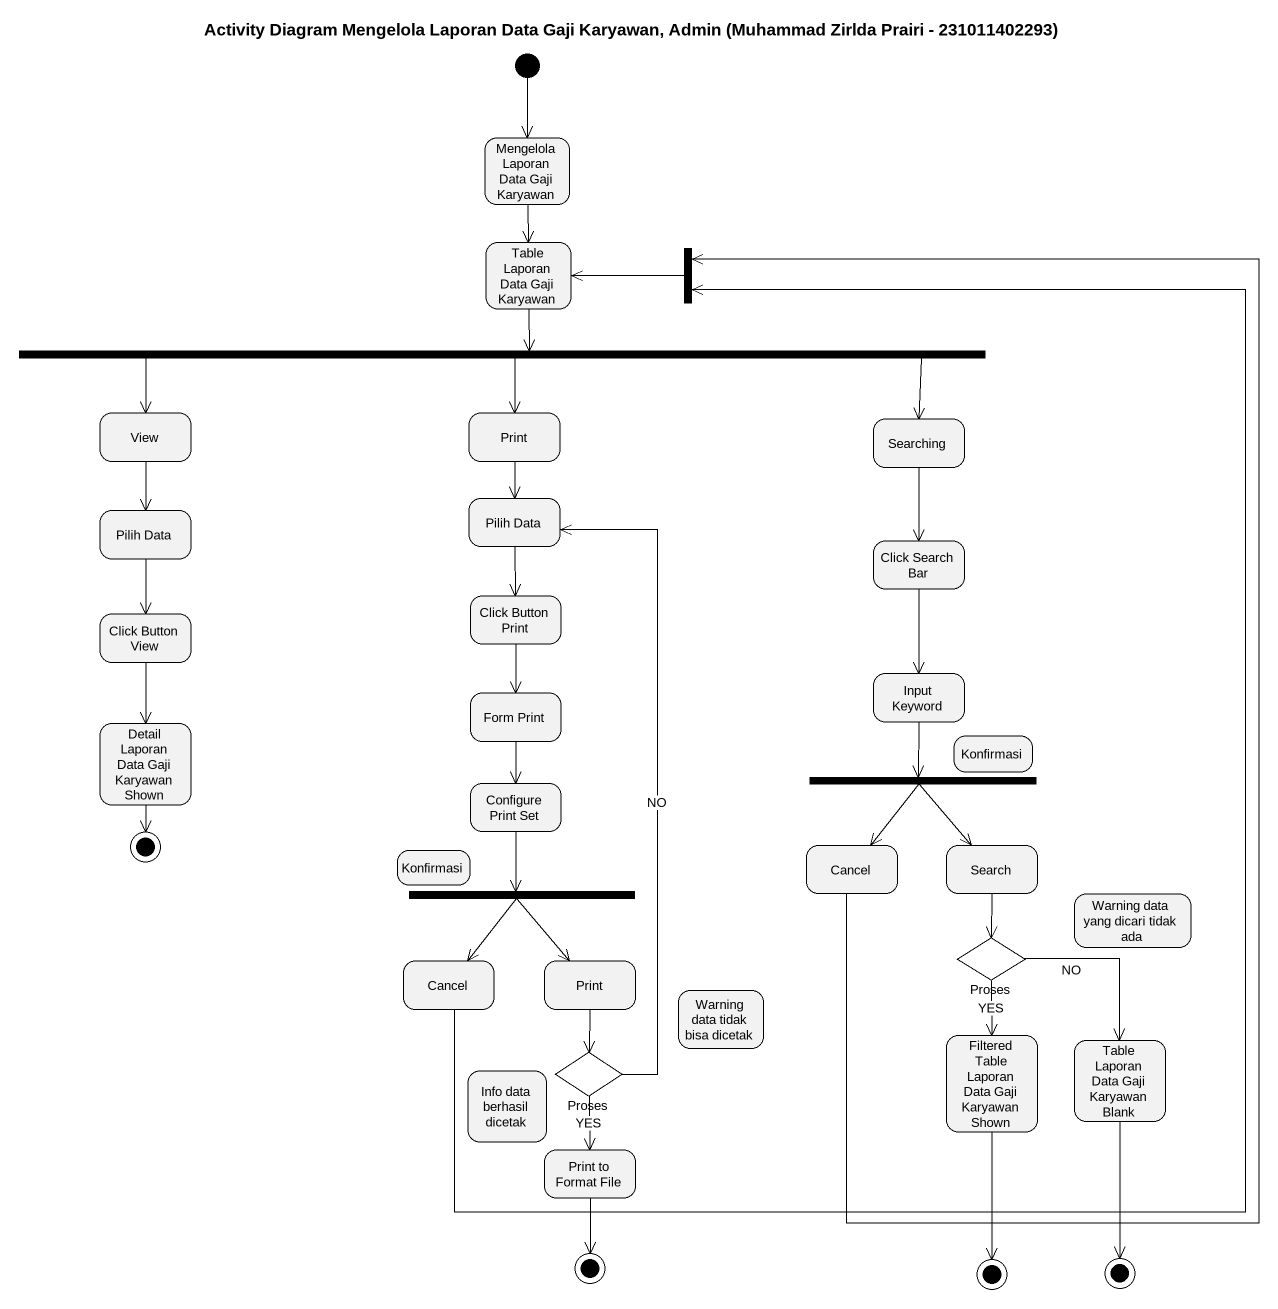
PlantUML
@startuml
title Activity Diagram Mengelola Laporan Data Gaji Karyawan, Admin (Muhammad Zirlda Prairi - 231011402293)
hide empty description
state "Mengelola Laporan Data Gaji Karyawan" as Mengelola_Laporan_Data_Gaji
state "Table Laporan Data Gaji Karyawan" as Table_Laporan_Data_Gaji
state fork1 <<join>>
state fork2 <<fork>>
state View
state Print
state Searching
state "Pilih Data" as Pilih_Data
state "Pilih Data" as Pilih_Data_2
state "Click Search Bar" as Click_Search_Bar
state "Click Button Print" as Click_Button_Print
state "Click Button View" as Click_Button_View
state "Form Print" as Form_Print
state "Input Keyword" as Input_Keyword
state "Detail Laporan Data Gaji Karyawan Shown" as Detail_Laporan_Data_Gaji
state Konfirmasi
state "Configure Print Set" as Configure_Print_Set
state fork3 <<fork>>
state final1 <<end>>
state "Konfirmasi" as Konfirmasi_2
state Cancel
state Search
state fork4 <<fork>>
state "Warning data yang dicari tidak ada" as Warning_data_yang_dicari
state "Cancel" as Cancel_2
state "Print" as Print_2
state Proses <<choice>>
state "Warning data tidak bisa dicetak" as Warning_data_tidak_bisa
state "Filtered Table Laporan Data Gaji Karyawan Shown" as Filtered_Table_Laporan_Data
state "Info data berhasil dicetak" as Info_data_berhasil_dicetak
state "Proses" as Proses_2 <<choice>>
state "Table Laporan Data Gaji Karyawan Blank" as Table_Laporan_Data_Gaji_2
state "Print to Format File" as Print_to_Format_File
state final2 <<end>>
state final3 <<end>>
state final4 <<end>>
[*] --> Mengelola_Laporan_Data_Gaji
Mengelola_Laporan_Data_Gaji --> Table_Laporan_Data_Gaji
Table_Laporan_Data_Gaji --> fork2
fork1 -left-> Table_Laporan_Data_Gaji
fork2 -left-> View
fork2 --> Print
fork2 -right-> Searching
View --> Pilih_Data
Print --> Pilih_Data_2
Searching --> Click_Search_Bar
Pilih_Data --> Click_Button_View
Pilih_Data_2 --> Click_Button_Print
Click_Search_Bar --> Input_Keyword
Click_Button_Print --> Form_Print
Click_Button_View --> Detail_Laporan_Data_Gaji
Form_Print --> Configure_Print_Set
Input_Keyword --> fork3
Detail_Laporan_Data_Gaji --> final1
Configure_Print_Set --> fork4
fork3 --> Cancel
fork3 --> Search
Cancel -up-> fork1
Search --> Proses
fork4 --> Cancel_2
fork4 --> Print_2
Cancel_2 -up-> fork1
Print_2 --> Proses_2
Proses --> Filtered_Table_Laporan_Data : YES
Proses --> Table_Laporan_Data_Gaji_2 : NO
Filtered_Table_Laporan_Data --> final3
Proses_2 -up-> Pilih_Data_2 : NO
Proses_2 --> Print_to_Format_File : YES
Table_Laporan_Data_Gaji_2 --> final4
Print_to_Format_File --> final2
@enduml
